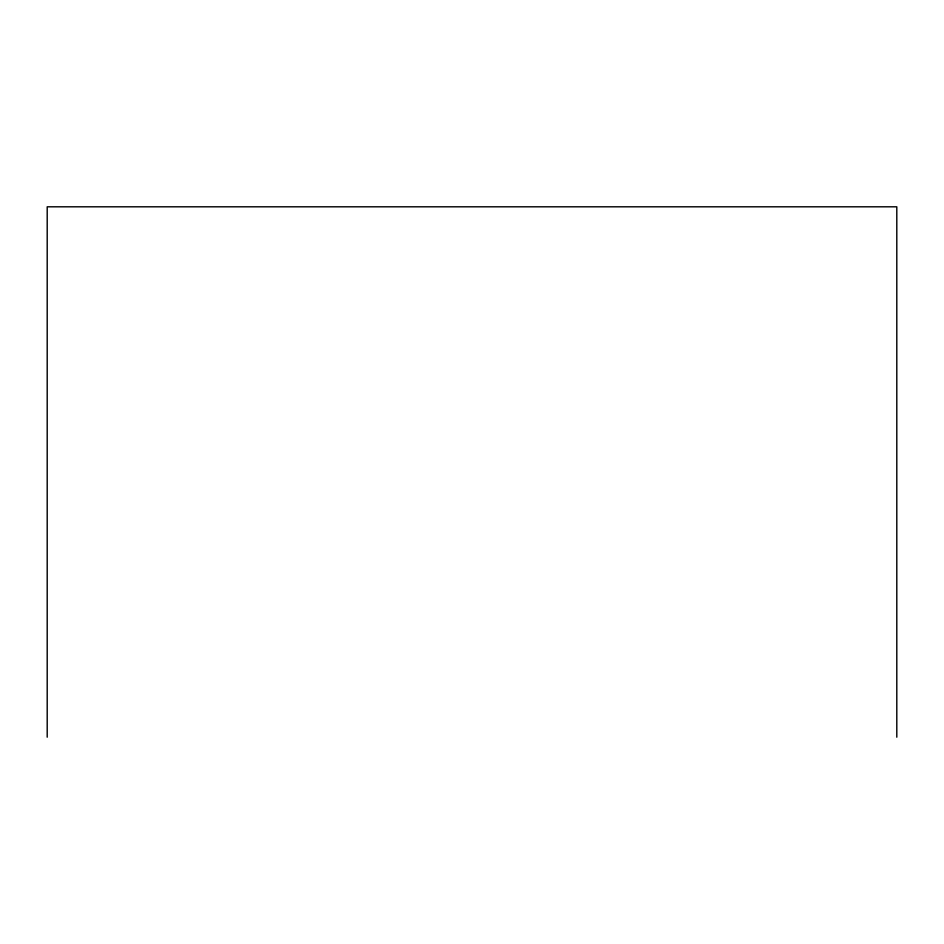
<?xml version="1.0" encoding="UTF-8"?>
<svg xmlns="http://www.w3.org/2000/svg" width="944" height="944" viewBox="0 0 944 944"><rect width="100%" height="100%" fill="white"/><g stroke="black" fill="none" stroke-linecap="round" stroke-linejoin="round"><path stroke-width="1.42" d="M896.8 737.193L896.8 206.807L47.2 206.807L47.2 737.193"/></g></svg>
